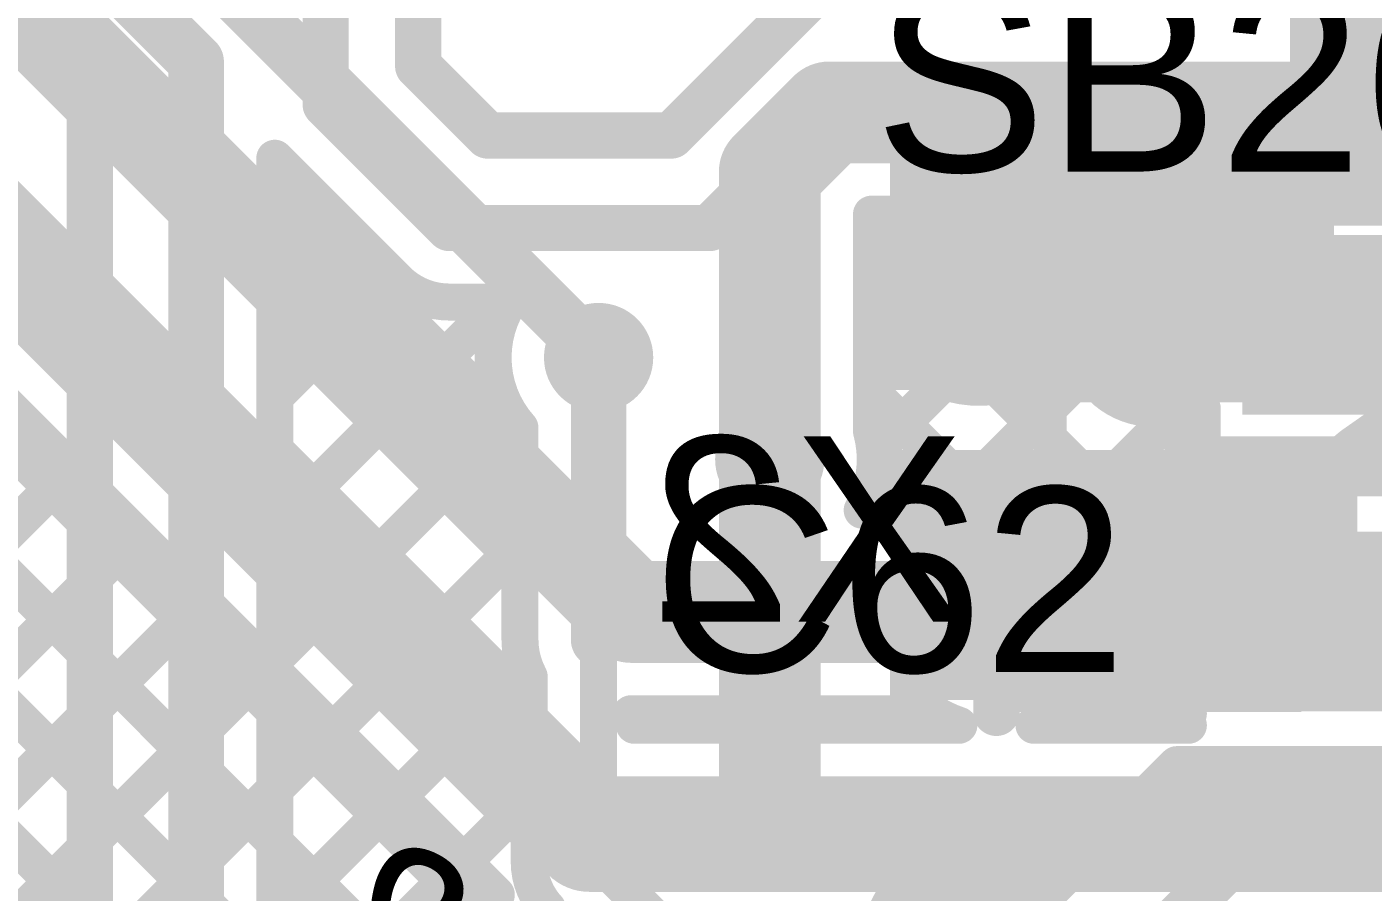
# Model space of a CAD drawing. Header units: millimetres. Extents: x -0.64 to 2.98, y -0.65 to 2.86.
# Drawn here: x 0.1564 to 0.4474, y -0.0176 to 0.1695 of the extents above; entities that cross this region are included whole.
import ezdxf

# ---------------------------------------------------------------- set-up
doc = ezdxf.new("R2010")
doc.units = ezdxf.units.MM
doc.header["$MEASUREMENT"] = 0
for name, color, linetype in [('BottomLayer', 5, 'Continuous'), ('BottomOverlay', 54, 'Continuous'), ('BottomPaste', 16, 'Continuous'), ('BottomSolder', 6, 'Continuous'), ('Mechanical2', 216, 'Continuous'), ('TopLayer', 1, 'Continuous'), ('TopOverlay', 2, 'Continuous'), ('TopPaste', 8, 'Continuous'), ('TopSolder', 216, 'Continuous'), ('ViaHoleLayer', 16, 'Continuous')]:
    doc.layers.add(name, color=color, linetype=linetype)
doc.styles.add('Arial', font='', dxfattribs={"height": 0.2})
doc.styles.get('Arial').set_extended_font_data('Arial')

# ---------------------------------------------------------------- blocks, each defined once
blk = doc.blocks.new('C___0603_10')
at = {"layer": 'TopLayer'}
for points in [[(-0.015, 0.0175), (-0.015, -0.0175), (-0.045, -0.0175), (-0.045, 0.0175)], [(0.045, 0.0175), (0.045, -0.0175), (0.015, -0.0175), (0.015, 0.0175)]]:
    blk.add_hatch(color=1, dxfattribs=at).paths.add_polyline_path(points)
at = {"layer": 'TopPaste'}
for points in [[(-0.015, 0.0175), (-0.015, -0.0175), (-0.045, -0.0175), (-0.045, 0.0175)], [(0.045, 0.0175), (0.045, -0.0175), (0.015, -0.0175), (0.015, 0.0175)]]:
    blk.add_hatch(color=8, dxfattribs=at).paths.add_polyline_path(points)
at = {"layer": 'TopSolder'}
for points in [[(-0.0126378, 0.0198622), (-0.0126378, -0.0198622), (-0.0473622, -0.0198622), (-0.0473622, 0.0198622)], [(0.0473622, 0.0198622), (0.0473622, -0.0198622), (0.0126378, -0.0198622), (0.0126378, 0.0198622)]]:
    blk.add_hatch(color=216, dxfattribs=at).paths.add_polyline_path(points)
at = {"layer": 'TopOverlay', "const_width": 0.005}
for points in [[(-0.049, 0.021), (-0.049, -0.021)], [(-0.049, 0.021), (-0.018, 0.021)], [(0.018, 0.021), (0.049, 0.021)], [(0.049, 0.021), (0.049, -0.021)], [(-0.049, -0.021), (-0.018, -0.021)], [(0.018, -0.021), (0.049, -0.021)]]:
    blk.add_lwpolyline(points, dxfattribs=at)
at = {"layer": 'TopOverlay', "const_width": 0.0025}
for points in [[(-0.05025, 0.021, 1), (-0.04775, 0.021, 1)], [(-0.05025, 0.021, 1), (-0.04775, 0.021, 1)], [(-0.01925, 0.021, 1), (-0.01675, 0.021, 1)], [(0.01675, 0.021, 1), (0.01925, 0.021, 1)], [(0.04775, 0.021, 1), (0.05025, 0.021, 1)], [(0.04775, 0.021, 1), (0.05025, 0.021, 1)], [(-0.05025, -0.021, 1), (-0.04775, -0.021, 1)], [(-0.05025, -0.021, 1), (-0.04775, -0.021, 1)], [(-0.01925, -0.021, 1), (-0.01675, -0.021, 1)], [(0.01675, -0.021, 1), (0.01925, -0.021, 1)], [(0.04775, -0.021, 1), (0.05025, -0.021, 1)], [(0.04775, -0.021, 1), (0.05025, -0.021, 1)]]:
    blk.add_lwpolyline(points, format="xyb", close=True, dxfattribs=at)
blk = doc.blocks.new('S3224576121060_B_256')
at = {"layer": 'BottomLayer'}
for points in [[(-0.07086615, 0.05708655), (-0.01574805, 0.05708655), (-0.01574805, 0.00984245), (-0.07086615, 0.00984245)], [(0.01574805, 0.05708655), (0.07086615, 0.05708655), (0.07086615, 0.00984245), (0.01574805, 0.00984245)], [(-0.07086615, -0.00984255), (-0.01574805, -0.00984255), (-0.01574805, -0.05708665), (-0.07086615, -0.05708665)], [(0.01574805, -0.00984255), (0.07086615, -0.00984255), (0.07086615, -0.05708665), (0.01574805, -0.05708665)]]:
    blk.add_hatch(color=5, dxfattribs=at).paths.add_polyline_path(points)
at = {"layer": 'BottomPaste'}
for points in [[(-0.07086615, 0.05708655), (-0.01574805, 0.05708655), (-0.01574805, 0.00984245), (-0.07086615, 0.00984245)], [(0.01574805, 0.05708655), (0.07086615, 0.05708655), (0.07086615, 0.00984245), (0.01574805, 0.00984245)], [(-0.07086615, -0.00984255), (-0.01574805, -0.00984255), (-0.01574805, -0.05708665), (-0.07086615, -0.05708665)], [(0.01574805, -0.00984255), (0.07086615, -0.00984255), (0.07086615, -0.05708665), (0.01574805, -0.05708665)]]:
    blk.add_hatch(color=16, dxfattribs=at).paths.add_polyline_path(points)
at = {"layer": 'BottomSolder'}
for points in [[(-0.07486615, 0.06108655), (-0.01174805, 0.06108655), (-0.01174805, 0.00584245), (-0.07486615, 0.00584245)], [(0.01174805, 0.06108655), (0.07486615, 0.06108655), (0.07486615, 0.00584245), (0.01174805, 0.00584245)], [(-0.07486615, -0.00584255), (-0.01174805, -0.00584255), (-0.01174805, -0.06108665), (-0.07486615, -0.06108665)], [(0.01174805, -0.00584255), (0.07486615, -0.00584255), (0.07486615, -0.06108665), (0.01174805, -0.06108665)]]:
    blk.add_hatch(color=6, dxfattribs=at).paths.add_polyline_path(points)
at = {"layer": 'BottomOverlay', "const_width": 0.005}
for points in [[(0.008, 0.0509999), (-0.008, 0.0509999)], [(-0.065, 0.002), (-0.065, -0.003)], [(0.065, 0.002), (0.065, -0.003)], [(0.008, -0.051), (-0.008, -0.051)]]:
    blk.add_lwpolyline(points, dxfattribs=at)
at = {"layer": 'BottomOverlay'}
for points, const_width in [([(-0.00925, 0.0509999, 1), (-0.00675, 0.0509999, 1)], 0.0025), ([(0.00675, 0.0509999, 1), (0.00925, 0.0509999, 1)], 0.0025), ([(-0.078, 0.042, 1), (-0.086, 0.042, 1)], 0.005), ([(-0.08725, 0.042, 1), (-0.08475, 0.042, 1)], 0.0025), ([(-0.07925, 0.042, 1), (-0.07675, 0.042, 1)], 0.0025), ([(-0.06625, 0.002, 1), (-0.06375, 0.002, 1)], 0.0025), ([(0.06375, 0.002, 1), (0.06625, 0.002, 1)], 0.0025), ([(-0.06625, -0.003, 1), (-0.06375, -0.003, 1)], 0.0025), ([(0.06375, -0.003, 1), (0.06625, -0.003, 1)], 0.0025), ([(-0.00925, -0.051, 1), (-0.00675, -0.051, 1)], 0.0025), ([(0.00675, -0.051, 1), (0.00925, -0.051, 1)], 0.0025)]:
    blk.add_lwpolyline(points, format="xyb", close=True, dxfattribs=dict(at, const_width=const_width))
blk = doc.blocks.new('SOLDER_BRIDGE_311')
at = {"layer": 'TopLayer'}
for points in [[(-0.045, -0.0175), (-0.045, 0.0175), (-0.015, 0.0175), (-0.015, -0.0175)], [(0.015, -0.0175), (0.015, 0.0175), (0.045, 0.0175), (0.045, -0.0175)]]:
    blk.add_hatch(color=1, dxfattribs=at).paths.add_polyline_path(points)
at = {"layer": 'TopPaste'}
for points in [[(-0.045, -0.0175), (-0.045, 0.0175), (-0.015, 0.0175), (-0.015, -0.0175)], [(0.015, -0.0175), (0.015, 0.0175), (0.045, 0.0175), (0.045, -0.0175)]]:
    blk.add_hatch(color=8, dxfattribs=at).paths.add_polyline_path(points)
at = {"layer": 'TopSolder'}
for points in [[(-0.049, -0.0215), (-0.049, 0.0215), (-0.011, 0.0215), (-0.011, -0.0215)], [(0.011, -0.0215), (0.011, 0.0215), (0.049, 0.0215), (0.049, -0.0215)]]:
    blk.add_hatch(color=216, dxfattribs=at).paths.add_polyline_path(points)
at = {"layer": 'TopOverlay', "const_width": 0.005}
for points in [[(-0.05, -0.022), (-0.05, 0.022)], [(-0.05, 0.022), (0.05, 0.022)], [(0.05, -0.022), (0.05, 0.022)], [(-0.05, -0.022), (0.05, -0.022)]]:
    blk.add_lwpolyline(points, dxfattribs=at)
at = {"layer": 'TopOverlay', "const_width": 0.0025}
for points in [[(-0.05125, 0.022, 1), (-0.04875, 0.022, 1)], [(-0.05125, 0.022, 1), (-0.04875, 0.022, 1)], [(0.04875, 0.022, 1), (0.05125, 0.022, 1)], [(0.04875, 0.022, 1), (0.05125, 0.022, 1)], [(-0.05125, -0.022, 1), (-0.04875, -0.022, 1)], [(-0.05125, -0.022, 1), (-0.04875, -0.022, 1)], [(0.04875, -0.022, 1), (0.05125, -0.022, 1)], [(0.04875, -0.022, 1), (0.05125, -0.022, 1)]]:
    blk.add_lwpolyline(points, format="xyb", close=True, dxfattribs=at)

msp = doc.modelspace()

# ---------------------------------------------------------------- hatches: boundary and pattern name
at = {"layer": 'BottomLayer'}
for points in [[(0.343, 0.091), (0.439, 0.091), (0.439, 0.142), (0.343, 0.142)], [(0.343, 0.024), (0.439, 0.024), (0.439, 0.078), (0.343, 0.078)]]:
    msp.add_hatch(color=5, dxfattribs=at).paths.add_polyline_path(points)
h = msp.add_hatch(color=5, dxfattribs=at)
edge = h.paths.add_edge_path()
edge.add_arc((0.3623222, 0.114364), 0.011811, 0, 360)
h = msp.add_hatch(color=5, dxfattribs=at)
edge = h.paths.add_edge_path()
edge.add_arc((0.28, 0.098), 0.011811, 0, 360)
h = msp.add_hatch(color=5, dxfattribs=at)
edge = h.paths.add_edge_path()
edge.add_arc((0.317, 0.076), 0.011811, 0, 360)
h = msp.add_hatch(color=5, dxfattribs=at)
edge = h.paths.add_edge_path()
edge.add_arc((0.366, 0.043), 0.011811, 0, 360)
h = msp.add_hatch(color=5, dxfattribs=at)
edge = h.paths.add_edge_path()
edge.add_arc((0.317, -0.005), 0.011811, 0, 360)
at = {"layer": 'BottomSolder'}
h = msp.add_hatch(color=6, dxfattribs=at)
edge = h.paths.add_edge_path()
edge.add_arc((0.3623222, 0.114364), 0.0079055, 0, 360)
h = msp.add_hatch(color=6, dxfattribs=at)
edge = h.paths.add_edge_path()
edge.add_arc((0.28, 0.098), 0.0079055, 0, 360)
h = msp.add_hatch(color=6, dxfattribs=at)
edge = h.paths.add_edge_path()
edge.add_arc((0.317, 0.076), 0.0079055, 0, 360)
h = msp.add_hatch(color=6, dxfattribs=at)
edge = h.paths.add_edge_path()
edge.add_arc((0.366, 0.043), 0.0079055, 0, 360)
h = msp.add_hatch(color=6, dxfattribs=at)
edge = h.paths.add_edge_path()
edge.add_arc((0.317, -0.005), 0.0079055, 0, 360)
at = {"layer": 'TopLayer'}
h = msp.add_hatch(color=1, dxfattribs=at)
edge = h.paths.add_edge_path()
edge.add_arc((0.3623222, 0.114364), 0.011811, 0, 360)
h = msp.add_hatch(color=1, dxfattribs=at)
edge = h.paths.add_edge_path()
edge.add_arc((0.28, 0.098), 0.011811, 0, 360)
h = msp.add_hatch(color=1, dxfattribs=at)
edge = h.paths.add_edge_path()
edge.add_arc((0.317, 0.076), 0.011811, 0, 360)
h = msp.add_hatch(color=1, dxfattribs=at)
edge = h.paths.add_edge_path()
edge.add_arc((0.366, 0.043), 0.011811, 0, 360)
h = msp.add_hatch(color=1, dxfattribs=at)
edge = h.paths.add_edge_path()
edge.add_arc((0.317, -0.005), 0.011811, 0, 360)
msp.add_hatch(color=1, dxfattribs=at).paths.add_polyline_path([(0.3803547, -0.0119931), (0.3507864, 0.0033992), (0.2600001, -0.1709997), (0.2895684, -0.186392)])
at = {"layer": 'TopSolder'}
h = msp.add_hatch(color=216, dxfattribs=at)
edge = h.paths.add_edge_path()
edge.add_arc((0.3623222, 0.114364), 0.0079055, 0, 360)
h = msp.add_hatch(color=216, dxfattribs=at)
edge = h.paths.add_edge_path()
edge.add_arc((0.28, 0.098), 0.0079055, 0, 360)
h = msp.add_hatch(color=216, dxfattribs=at)
edge = h.paths.add_edge_path()
edge.add_arc((0.317, 0.076), 0.0079055, 0, 360)
h = msp.add_hatch(color=216, dxfattribs=at)
edge = h.paths.add_edge_path()
edge.add_arc((0.366, 0.043), 0.0079055, 0, 360)
h = msp.add_hatch(color=216, dxfattribs=at)
edge = h.paths.add_edge_path()
edge.add_arc((0.317, -0.005), 0.0079055, 0, 360)
at = {"layer": 'ViaHoleLayer'}
h = msp.add_hatch(color=16, dxfattribs=at)
edge = h.paths.add_edge_path()
edge.add_arc((0.3623222, 0.114364), 0.0059055, 0, 360)
h = msp.add_hatch(color=16, dxfattribs=at)
edge = h.paths.add_edge_path()
edge.add_arc((0.28, 0.098), 0.0059055, 0, 360)
h = msp.add_hatch(color=16, dxfattribs=at)
edge = h.paths.add_edge_path()
edge.add_arc((0.317, 0.076), 0.0059055, 0, 360)
h = msp.add_hatch(color=16, dxfattribs=at)
edge = h.paths.add_edge_path()
edge.add_arc((0.366, 0.043), 0.0059055, 0, 360)
h = msp.add_hatch(color=16, dxfattribs=at)
edge = h.paths.add_edge_path()
edge.add_arc((0.317, -0.005), 0.0059055, 0, 360)

# ---------------------------------------------------------------- linework, layer by layer
at = {"layer": 'BottomLayer'}
for points, const_width in [([(0.059, 0.296), (0.193, 0.162)], 0.012), ([(0.0632843, 0.2620001), (0.1700001, 0.1552843)], 0.01), ([(0.2210001, 0.1527159), (0.2210001, 0.2477953)], 0.01), ([(0.2410001, 0.1610001), (0.2410001, 0.2395111)], 0.01), ([(0.2957159, 0.1460001), (0.3247158, 0.175)], 0.01), ([(0.193, -0.117), (0.193, 0.162)], 0.012), ([(0.2410001, 0.1610001), (0.2560001, 0.1460001)], 0.01), ([(0.1700001, -0.1479999), (0.1700001, 0.1552843)], 0.01), ([(0.2210001, 0.1527159), (0.2477159, 0.1260001)], 0.01), ([(0.3040001, 0.1260001), (0.333, 0.155)], 0.01), ([(0.333, 0.155), (0.466, 0.155)], 0.01), ([(0.2560001, 0.1460001), (0.2957159, 0.1460001)], 0.01), ([(0.21, 0.1410886), (0.2363883, 0.1147003)], 0.008), ([(0.21, -0.1099584), (0.21, 0.1410886)], 0.008), ([(0.21, 0.1346302), (0.263, 0.0816302)], 0.008), ([(0.21, 0.1178218), (0.2216334, 0.1294552)], 0.008), ([(0.2477159, 0.1260001), (0.3040001, 0.1260001)], 0.01), ([(0.21, 0.0895375), (0.2357755, 0.115313)], 0.008), ([(0.21, 0.0612532), (0.2587469, 0.1100001)], 0.008), ([(0.2477159, 0.1100001), (0.2606005, 0.1100001)], 0.008), ([(0.21, 0.1063459), (0.263, 0.0533459)], 0.008), ([(0.28, 0.037), (0.28, 0.098)], 0.012), ([(0.4428337, 0.0789292), (0.470847, 0.0985653)], 0.008), ([(0.21, 0.0329689), (0.2615782, 0.0845471)], 0.008), ([(0.263, 0.037), (0.263, 0.0827901)], 0.008), ([(0.317, -0.005), (0.317, 0.076)], 0.022), ([(0.21, 0.0780616), (0.265, 0.0230616)], 0.008), ([(0.4093858, 0.0510709), (0.442578, 0.0787162)], 0.008), ([(0.442578, 0.0787162), (0.4428337, 0.0789292)], 0.008), ([(0.4092637, 0.0509488), (0.4093858, 0.0510709)], 0.047), ([(0.21, 0.0046846), (0.263, 0.0576846)], 0.008), ([(0.21, 0.0497773), (0.265, -0.0052227)], 0.008), ([(0.28, -0.011), (0.28, 0.037)], 0.008), ([(0.21, -0.0235997), (0.264236, 0.0306363)], 0.008), ([(0.265, -0.011), (0.265, 0.029)], 0.008), ([(0.21, 0.021493), (0.3868054, -0.1553124)], 0.008), ([(0.364, -0.031), (0.405, 0.01)], 0.008), ([(0.405, 0.01), (0.4655611, 0.01)], 0.008), ([(0.21, -0.051884), (0.265, 0.003116)], 0.008), ([(0.21, -0.0067913), (0.3593368, -0.1561281)], 0.008), ([(0.402689, -0.0255736), (0.4202627, -0.0079999)], 0.01), ([(0.4202627, -0.0079999), (0.4534263, -0.0079999)], 0.01), ([(0.28, -0.011), (0.3, -0.031)], 0.008), ([(0.21, -0.0801683), (0.2689857, -0.0211826)], 0.008)]:
    msp.add_lwpolyline(points, dxfattribs=dict(at, const_width=const_width))
for points, const_width in [([(0.19, 0.162, 1), (0.196, 0.162, 1)], 0.006), ([(0.19, 0.162, 1), (0.196, 0.162, 1)], 0.006), ([(0.2385001, 0.1610001, 1), (0.2435001, 0.1610001, 1)], 0.005), ([(0.2385001, 0.1610001, 1), (0.2435001, 0.1610001, 1)], 0.005), ([(0.1675001, 0.1552843, 1), (0.1725001, 0.1552843, 1)], 0.005), ([(0.1675001, 0.1552843, 1), (0.1725001, 0.1552843, 1)], 0.005), ([(0.2185001, 0.1527159, 1), (0.2235001, 0.1527159, 1)], 0.005), ([(0.2185001, 0.1527159, 1), (0.2235001, 0.1527159, 1)], 0.005), ([(0.3305, 0.155, 1), (0.3355, 0.155, 1)], 0.005), ([(0.3305, 0.155, 1), (0.3355, 0.155, 1)], 0.005), ([(0.2535001, 0.1460001, 1), (0.2585001, 0.1460001, 1)], 0.005), ([(0.2535001, 0.1460001, 1), (0.2585001, 0.1460001, 1)], 0.005), ([(0.2932159, 0.1460001, 1), (0.2982159, 0.1460001, 1)], 0.005), ([(0.2932159, 0.1460001, 1), (0.2982159, 0.1460001, 1)], 0.005), ([(0.208, 0.1410886, 1), (0.212, 0.1410886, 1)], 0.004), ([(0.208, 0.1410886, 1), (0.212, 0.1410886, 1)], 0.004), ([(0.208, 0.1346302, 1), (0.212, 0.1346302, 1)], 0.004), ([(0.2196334, 0.1294552, 1), (0.2236334, 0.1294552, 1)], 0.004), ([(0.2452159, 0.1260001, 1), (0.2502159, 0.1260001, 1)], 0.005), ([(0.2452159, 0.1260001, 1), (0.2502159, 0.1260001, 1)], 0.005), ([(0.3015001, 0.1260001, 1), (0.3065001, 0.1260001, 1)], 0.005), ([(0.3015001, 0.1260001, 1), (0.3065001, 0.1260001, 1)], 0.005), ([(0.208, 0.1178218, 1), (0.212, 0.1178218, 1)], 0.004), ([(0.2337755, 0.115313, 1), (0.2377755, 0.115313, 1)], 0.004), ([(0.2343883, 0.1147003, 1), (0.2383883, 0.1147003, 1)], 0.004), ([(0.2343883, 0.1147003, 1), (0.2383883, 0.1147003, 1)], 0.004), ([(0.2344022, 0.1146864, 1), (0.2384022, 0.1146864, 1)], 0.004), ([(0.2457159, 0.1100001, 1), (0.2497159, 0.1100001, 1)], 0.004), ([(0.2457159, 0.1100001, 1), (0.2497159, 0.1100001, 1)], 0.004), ([(0.2457159, 0.1100001, 1), (0.2497159, 0.1100001, 1)], 0.004), ([(0.2567469, 0.1100001, 1), (0.2607469, 0.1100001, 1)], 0.004), ([(0.2586005, 0.1100001, 1), (0.2626005, 0.1100001, 1)], 0.004), ([(0.2586005, 0.1100001, 1), (0.2626005, 0.1100001, 1)], 0.004), ([(0.208, 0.1063459, 1), (0.212, 0.1063459, 1)], 0.004), ([(0.277, 0.098, 1), (0.283, 0.098, 1)], 0.006), ([(0.208, 0.0895375, 1), (0.212, 0.0895375, 1)], 0.004), ([(0.2595782, 0.0845471, 1), (0.2635782, 0.0845471, 1)], 0.004), ([(0.261, 0.0827901, 1), (0.265, 0.0827901, 1)], 0.004), ([(0.261, 0.0827901, 1), (0.265, 0.0827901, 1)], 0.004), ([(0.261, 0.0816302, 1), (0.265, 0.0816302, 1)], 0.004), ([(0.3115, 0.076, 1), (0.3225, 0.076, 1)], 0.011), ([(0.208, 0.0780616, 1), (0.212, 0.0780616, 1)], 0.004), ([(0.440578, 0.0787162, 1), (0.444578, 0.0787162, 1)], 0.004), ([(0.440578, 0.0787162, 1), (0.444578, 0.0787162, 1)], 0.004), ([(0.4408337, 0.0789292, 1), (0.4448337, 0.0789292, 1)], 0.004), ([(0.4408337, 0.0789292, 1), (0.4448337, 0.0789292, 1)], 0.004), ([(0.3975137, 0.0509488, 1), (0.4210137, 0.0509488, 1)], 0.0235), ([(0.3976358, 0.0510709, 1), (0.4211358, 0.0510709, 1)], 0.0235), ([(0.208, 0.0612532, 1), (0.212, 0.0612532, 1)], 0.004), ([(0.261, 0.0576846, 1), (0.265, 0.0576846, 1)], 0.004), ([(0.261, 0.0533459, 1), (0.265, 0.0533459, 1)], 0.004), ([(0.208, 0.0497773, 1), (0.212, 0.0497773, 1)], 0.004), ([(0.4073858, 0.0510709, 1), (0.4113858, 0.0510709, 1)], 0.004), ([(0.261, 0.037, 1), (0.265, 0.037, 1)], 0.004), ([(0.261, 0.037, 1), (0.265, 0.037, 1)], 0.004), ([(0.277, 0.037, 1), (0.283, 0.037, 1)], 0.006), ([(0.278, 0.037, 1), (0.282, 0.037, 1)], 0.004), ([(0.208, 0.0329689, 1), (0.212, 0.0329689, 1)], 0.004), ([(0.262236, 0.0306363, 1), (0.266236, 0.0306363, 1)], 0.004), ([(0.263, 0.029, 1), (0.267, 0.029, 1)], 0.004), ([(0.263, 0.029, 1), (0.267, 0.029, 1)], 0.004), ([(0.263, 0.0230616, 1), (0.267, 0.0230616, 1)], 0.004), ([(0.208, 0.021493, 1), (0.212, 0.021493, 1)], 0.004), ([(0.403, 0.01, 1), (0.407, 0.01, 1)], 0.004), ([(0.403, 0.01, 1), (0.407, 0.01, 1)], 0.004), ([(0.208, 0.0046846, 1), (0.212, 0.0046846, 1)], 0.004), ([(0.263, 0.003116, 1), (0.267, 0.003116, 1)], 0.004), ([(0.3115, -0.005, 1), (0.3225, -0.005, 1)], 0.011), ([(0.208, -0.0067913, 1), (0.212, -0.0067913, 1)], 0.004), ([(0.263, -0.0052227, 1), (0.267, -0.0052227, 1)], 0.004), ([(0.4177627, -0.0079999, 1), (0.4227627, -0.0079999, 1)], 0.005), ([(0.4177627, -0.0079999, 1), (0.4227627, -0.0079999, 1)], 0.005), ([(0.263, -0.011, 1), (0.267, -0.011, 1)], 0.004), ([(0.263, -0.011, 1), (0.267, -0.011, 1)], 0.004), ([(0.263, -0.011, 1), (0.267, -0.011, 1)], 0.004), ([(0.278, -0.011, 1), (0.282, -0.011, 1)], 0.004), ([(0.278, -0.011, 1), (0.282, -0.011, 1)], 0.004), ([(0.2669857, -0.0211826, 1), (0.2709857, -0.0211826, 1)], 0.004)]:
    msp.add_lwpolyline(points, format="xyb", close=True, dxfattribs=dict(at, const_width=const_width))
at = {"layer": 'BottomLayer', "const_width": 0.008}
for points in [[(0.2477159, 0.1100001, -0.1992309445672491), (0.2363883, 0.1147003)], [(0.2477159, 0.1100001, -0.198912367379658), (0.2364022, 0.1146864)], [(0.263, 0.0827901, -0.3324575129546984), (0.2606005, 0.1100001)], [(0.265, 0.029, -0.1231056256176606), (0.263, 0.037)], [(0.2693934, -0.0216066, -0.198912367379658), (0.265, -0.011)], [(0.2693874, -0.0216006, -0.1987644589970191), (0.265, -0.011)]]:
    msp.add_lwpolyline(points, format="xyb", dxfattribs=at)
at = {"layer": 'Mechanical2', "const_width": 0.01}
msp.add_lwpolyline([(1.7578269, 2.8091652, -6.230382161824239), (0.6489649, 2.810288)], format="xyb", dxfattribs=at)
at = {"layer": 'TopLayer'}
for points, const_width in [([(-0.138, 0.411), (0.278, -0.005)], 0.025), ([(-0.081, 0.411), (0.287, 0.043)], 0.022), ([(-0.1659322, 0.3974252), (0.2550554, -0.0235624)], 0.008), ([(-0.1545994, 0.3943654), (0.2578877, -0.0181217)], 0.008), ([(-0.01, 0.388), (0.28, 0.098)], 0.012), ([(-0.0885809, 0.2917896), (0.2453723, -0.0421636)], 0.008), ([(-0.1007149, 0.2756393), (0.2356892, -0.0607648)], 0.008), ([(0.317, 0.1381126), (0.3298874, 0.151)], 0.022), ([(0.3298874, 0.151), (0.452, 0.151)], 0.022), ([(0.317, 0.076), (0.317, 0.1381126)], 0.022), ([(0.339, 0.129), (0.3448257, 0.129)], 0.008), ([(0.339, 0.0820284), (0.339, 0.129)], 0.008), ([(0.3623222, 0.114364), (0.388636, 0.114364)], 0.01), ([(0.388636, 0.114364), (0.4, 0.103)], 0.01), ([(0.4, 0.103), (0.439, 0.103)], 0.01), ([(0.439, 0.105), (0.536, 0.105)], 0.01), ([(0.3820086, 0.098364), (0.3886724, 0.0917002)], 0.008), ([(0.3575606, 0.0673923), (0.3852704, 0.0951021)], 0.008), ([(0.3397357, 0.0778517), (0.3547356, 0.0928516)], 0.008), ([(0.339, 0.0904831), (0.3611348, 0.0683483)], 0.008), ([(0.3659277, 0.0918397), (0.3927674, 0.065)], 0.008), ([(0.3834526, 0.065), (0.4054526, 0.087)], 0.008), ([(0.3990218, 0.0870299), (0.4140517, 0.072)], 0.008), ([(0.4, 0.087), (0.4105, 0.087)], 0.008), ([(0.4105, 0.077), (0.4105, 0.087)], 0.008), ([(0.4105, 0.077), (0.459, 0.077)], 0.008), ([(0.4187369, 0.072), (0.4237369, 0.077)], 0.008), ([(0.437336, 0.077), (0.442336, 0.072)], 0.008), ([(0.4470212, 0.072), (0.4520212, 0.077)], 0.008), ([(0.1108618, 0.0186836), (0.1659721, 0.0737939)], 0.008), ([(0.4075, 0.065), (0.4075, 0.072)], 0.008), ([(0.4075, 0.072), (0.459, 0.072)], 0.008), ([(0.439, 0.043), (0.439, 0.068)], 0.01), ([(0.3369835, 0.065), (0.3525016, 0.065)], 0.008), ([(0.366, 0.043), (0.366, 0.064811)], 0.01), ([(0.3794984, 0.065), (0.4075, 0.065)], 0.008), ([(0.1121149, -0.0083476), (0.1801142, 0.0596517)], 0.008), ([(0.287, 0.043), (0.4325, 0.043)], 0.022), ([(0.1024503, -0.0462965), (0.1942564, 0.0455096)], 0.008), ([(0.1040427, 0.0425974), (0.2474984, -0.1008583)], 0.008), ([(0.366, 0.021189), (0.366, 0.043)], 0.01), ([(0.0738275, -0.1032036), (0.2083985, 0.0313674)], 0.008), ([(0.287, 0.021), (0.3525016, 0.021)], 0.008), ([(0.3794984, 0.021), (0.4075, 0.021)], 0.008), ([(0.08782, -0.1174954), (0.2225407, 0.0172253)], 0.008), ([(0.287734, 0.0185), (0.317, 0.0185)], 0.008), ([(0.317, 0.0185), (0.3578786, 0.0185)], 0.008), ([(0.3741214, 0.0185), (0.4075, 0.0185)], 0.008), ([(0.1018125, -0.1317872), (0.2366828, 0.0030831)], 0.008), ([(0.278, -0.005), (0.317, -0.005)], 0.025), ([(0.317, -0.005), (0.4695712, -0.005)], 0.025), ([(0.1178628, -0.1440212), (0.250825, -0.011059)], 0.008), ([(0.2331213, -0.0656976), (0.2578877, -0.0181217)], 0.008)]:
    msp.add_lwpolyline(points, dxfattribs=dict(at, const_width=const_width))
for points, const_width in [([(0.3243874, 0.151, 1), (0.3353874, 0.151, 1)], 0.011), ([(0.3243874, 0.151, 1), (0.3353874, 0.151, 1)], 0.011), ([(0.4465, 0.151, 1), (0.4575, 0.151, 1)], 0.011), ([(0.3115, 0.1381126, 1), (0.3225, 0.1381126, 1)], 0.011), ([(0.3115, 0.1381126, 1), (0.3225, 0.1381126, 1)], 0.011), ([(0.337, 0.129, 1), (0.341, 0.129, 1)], 0.004), ([(0.337, 0.129, 1), (0.341, 0.129, 1)], 0.004), ([(0.3428257, 0.129, 1), (0.3468257, 0.129, 1)], 0.004), ([(0.3428257, 0.129, 1), (0.3468257, 0.129, 1)], 0.004), ([(0.3598222, 0.114364, 1), (0.3648222, 0.114364, 1)], 0.005), ([(0.386136, 0.114364, 1), (0.391136, 0.114364, 1)], 0.005), ([(0.386136, 0.114364, 1), (0.391136, 0.114364, 1)], 0.005), ([(0.3975, 0.103, 1), (0.4025, 0.103, 1)], 0.005), ([(0.3975, 0.103, 1), (0.4025, 0.103, 1)], 0.005), ([(0.4365, 0.105, 1), (0.4415, 0.105, 1)], 0.005), ([(0.4365, 0.103, 1), (0.4415, 0.103, 1)], 0.005), ([(0.277, 0.098, 1), (0.283, 0.098, 1)], 0.006), ([(0.3765808, 0.098364, 1), (0.3805808, 0.098364, 1)], 0.004), ([(0.3800086, 0.098364, 1), (0.3840086, 0.098364, 1)], 0.004), ([(0.3832704, 0.0951021, 1), (0.3872704, 0.0951021, 1)], 0.004), ([(0.3527356, 0.0928516, 1), (0.3567356, 0.0928516, 1)], 0.004), ([(0.337, 0.0904831, 1), (0.341, 0.0904831, 1)], 0.004), ([(0.3639277, 0.0918397, 1), (0.3679277, 0.0918397, 1)], 0.004), ([(0.3866724, 0.0917002, 1), (0.3906724, 0.0917002, 1)], 0.004), ([(0.3866724, 0.0917002, 1), (0.3906724, 0.0917002, 1)], 0.004), ([(0.3866863, 0.0916863, 1), (0.3906863, 0.0916863, 1)], 0.004), ([(0.3970218, 0.0870299, 1), (0.4010218, 0.0870299, 1)], 0.004), ([(0.398, 0.087, 1), (0.402, 0.087, 1)], 0.004), ([(0.398, 0.087, 1), (0.402, 0.087, 1)], 0.004), ([(0.398, 0.087, 1), (0.402, 0.087, 1)], 0.004), ([(0.4034526, 0.087, 1), (0.4074526, 0.087, 1)], 0.004), ([(0.4085, 0.087, 1), (0.4125, 0.087, 1)], 0.004), ([(0.4085, 0.087, 1), (0.4125, 0.087, 1)], 0.004), ([(0.3115, 0.076, 1), (0.3225, 0.076, 1)], 0.011), ([(0.337, 0.0820284, 1), (0.341, 0.0820284, 1)], 0.004), ([(0.337, 0.0820284, 1), (0.341, 0.0820284, 1)], 0.004), ([(0.3377357, 0.0778517, 1), (0.3417357, 0.0778517, 1)], 0.004), ([(0.337811, 0.076, 1), (0.341811, 0.076, 1)], 0.004), ([(0.337811, 0.076, 1), (0.341811, 0.076, 1)], 0.004), ([(0.4085, 0.077, 1), (0.4125, 0.077, 1)], 0.004), ([(0.4085, 0.077, 1), (0.4125, 0.077, 1)], 0.004), ([(0.4217369, 0.077, 1), (0.4257369, 0.077, 1)], 0.004), ([(0.435336, 0.077, 1), (0.439336, 0.077, 1)], 0.004), ([(0.1639721, 0.0737939, 1), (0.1679721, 0.0737939, 1)], 0.004), ([(0.4055, 0.072, 1), (0.4095, 0.072, 1)], 0.004), ([(0.4055, 0.072, 1), (0.4095, 0.072, 1)], 0.004), ([(0.4120517, 0.072, 1), (0.4160517, 0.072, 1)], 0.004), ([(0.4167369, 0.072, 1), (0.4207369, 0.072, 1)], 0.004), ([(0.440336, 0.072, 1), (0.444336, 0.072, 1)], 0.004), ([(0.4450212, 0.072, 1), (0.4490212, 0.072, 1)], 0.004), ([(0.4365, 0.068, 1), (0.4415, 0.068, 1)], 0.005), ([(0.3555606, 0.0673923, 1), (0.3595606, 0.0673923, 1)], 0.004), ([(0.3591348, 0.0683483, 1), (0.3631348, 0.0683483, 1)], 0.004), ([(0.3349835, 0.065, 1), (0.3389835, 0.065, 1)], 0.004), ([(0.3349835, 0.065, 1), (0.3389835, 0.065, 1)], 0.004), ([(0.3505016, 0.065, 1), (0.3545016, 0.065, 1)], 0.004), ([(0.3505016, 0.065, 1), (0.3545016, 0.065, 1)], 0.004), ([(0.3635, 0.064811, 1), (0.3685, 0.064811, 1)], 0.005), ([(0.3774984, 0.065, 1), (0.3814984, 0.065, 1)], 0.004), ([(0.3774984, 0.065, 1), (0.3814984, 0.065, 1)], 0.004), ([(0.3814526, 0.065, 1), (0.3854526, 0.065, 1)], 0.004), ([(0.3907674, 0.065, 1), (0.3947674, 0.065, 1)], 0.004), ([(0.4055, 0.065, 1), (0.4095, 0.065, 1)], 0.004), ([(0.4055, 0.065, 1), (0.4095, 0.065, 1)], 0.004), ([(0.1781142, 0.0596517, 1), (0.1821142, 0.0596517, 1)], 0.004), ([(0.2815, 0.043, 1), (0.2925, 0.043, 1)], 0.011), ([(0.2815, 0.043, 1), (0.2925, 0.043, 1)], 0.011), ([(0.427, 0.043, 1), (0.438, 0.043, 1)], 0.011), ([(0.1922564, 0.0455096, 1), (0.1962564, 0.0455096, 1)], 0.004), ([(0.3635, 0.043, 1), (0.3685, 0.043, 1)], 0.005), ([(0.3635, 0.043, 1), (0.3685, 0.043, 1)], 0.005), ([(0.4365, 0.043, 1), (0.4415, 0.043, 1)], 0.005), ([(0.2063985, 0.0313674, 1), (0.2103985, 0.0313674, 1)], 0.004), ([(0.285, 0.021, 1), (0.289, 0.021, 1)], 0.004), ([(0.3505016, 0.021, 1), (0.3545016, 0.021, 1)], 0.004), ([(0.3505016, 0.021, 1), (0.3545016, 0.021, 1)], 0.004), ([(0.3635, 0.021189, 1), (0.3685, 0.021189, 1)], 0.005), ([(0.3774984, 0.021, 1), (0.3814984, 0.021, 1)], 0.004), ([(0.3774984, 0.021, 1), (0.3814984, 0.021, 1)], 0.004), ([(0.4055, 0.021, 1), (0.4095, 0.021, 1)], 0.004), ([(0.2205407, 0.0172253, 1), (0.2245407, 0.0172253, 1)], 0.004), ([(0.285734, 0.0185, 1), (0.289734, 0.0185, 1)], 0.004), ([(0.315, 0.0185, 1), (0.319, 0.0185, 1)], 0.004), ([(0.315, 0.0185, 1), (0.319, 0.0185, 1)], 0.004), ([(0.3558786, 0.0185, 1), (0.3598786, 0.0185, 1)], 0.004), ([(0.3558786, 0.0185, 1), (0.3598786, 0.0185, 1)], 0.004), ([(0.3721214, 0.0185, 1), (0.3761214, 0.0185, 1)], 0.004), ([(0.3721214, 0.0185, 1), (0.3761214, 0.0185, 1)], 0.004), ([(0.4055, 0.0185, 1), (0.4095, 0.0185, 1)], 0.004), ([(0.2346828, 0.0030831, 1), (0.2386828, 0.0030831, 1)], 0.004), ([(0.27175, -0.005, 1), (0.28425, -0.005, 1)], 0.0125), ([(0.27175, -0.005, 1), (0.28425, -0.005, 1)], 0.0125), ([(0.31075, -0.005, 1), (0.32325, -0.005, 1)], 0.0125), ([(0.31075, -0.005, 1), (0.32325, -0.005, 1)], 0.0125), ([(0.248825, -0.011059, 1), (0.252825, -0.011059, 1)], 0.004), ([(0.2558877, -0.0181217, 1), (0.2598877, -0.0181217, 1)], 0.004), ([(0.2558877, -0.0181217, 1), (0.2598877, -0.0181217, 1)], 0.004)]:
    msp.add_lwpolyline(points, format="xyb", close=True, dxfattribs=dict(at, const_width=const_width))
at = {"layer": 'TopLayer', "const_width": 0.008}
for points in [[(0.3785808, 0.098364, -0.9604074340051036), (0.3448257, 0.129)], [(0.4, 0.087, -0.1992309445672834), (0.3886724, 0.0917002)], [(0.4, 0.087, -0.198912367379658), (0.3886863, 0.0916863)], [(0.339, 0.0820284, -0.06696321957607711), (0.339811, 0.076)], [(0.339811, 0.076, -0.1264655724500604), (0.3369835, 0.065)], [(0.3525016, 0.065, -0.282329046041399), (0.3794984, 0.065)], [(0.3578786, 0.0185, -0.05762519276563475), (0.3525016, 0.021)], [(0.3794984, 0.021, -0.05762519276563497), (0.3741214, 0.0185)]]:
    msp.add_lwpolyline(points, format="xyb", dxfattribs=at)

# ---------------------------------------------------------------- block references
msp.add_blockref('SOLDER_BRIDGE_311', (0.482, 0.151))
for name, p, rotation in [('S3224576121060_B_256', (0.4436929, 0.0824645), 180), ('C___0603_10', (0.439, 0.073), 90)]:
    msp.add_blockref(name, p, dxfattribs=dict(rotation=rotation))

# ---------------------------------------------------------------- texts
at = {"layer": 'BottomOverlay', "style": 'Arial', "text_generation_flag": 2}
msp.add_text('X2', height=0.04, dxfattribs=at).set_placement((0.3593225, 0.0409356))
at = {"layer": 'TopOverlay', "style": 'Arial'}
for s, p in [('SB26', (0.3395345, 0.138208)), ('C62', (0.2916839, 0.0300065))]:
    msp.add_text(s, height=0.04, dxfattribs=at).set_placement(p)
msp.add_text('&', height=0.04, rotation=332.5, dxfattribs=at).set_placement((0.2102356, -0.0364843))

doc.saveas('drawing.dxf')
